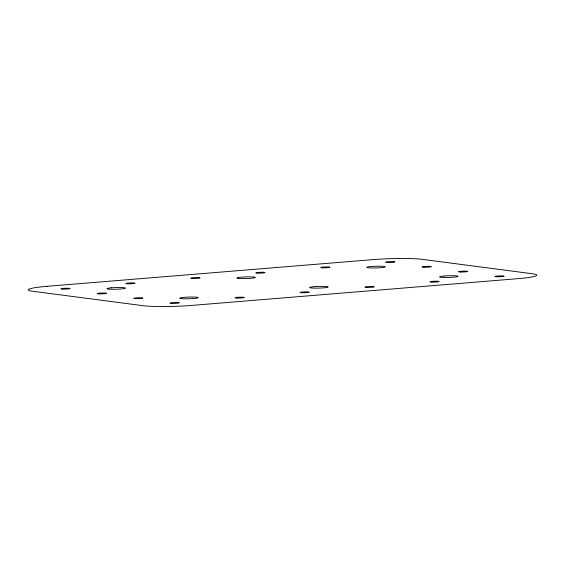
<?xml version="1.0" encoding="UTF-8"?>
<svg xmlns="http://www.w3.org/2000/svg" width="565" height="565" viewBox="0 0 565 565"><rect width="100%" height="100%" fill="white"/><g stroke="black" fill="none" stroke-linecap="round" stroke-linejoin="round"><path stroke-width="0.85" d="M315.206 286.596L313.547 286.738A9.301 0.84 -1.8 0 0 310.383 287.86L311.287 287.981A9.301 0.84 -1.8 0 0 322.608 287.917L324.261 287.783A9.301 0.84 -1.8 0 0 327.439 286.66L326.521 286.533A9.301 0.84 -1.8 0 0 315.214 286.603M192.672 298.574L194.332 298.44A9.301 0.84 -1.8 0 0 197.51 297.31L196.585 297.19A9.301 0.84 -1.8 0 0 185.285 297.254L183.618 297.388A9.301 0.84 -1.8 0 0 180.454 298.518L181.358 298.638M238.487 278.467L237.554 278.34A9.294 0.84 -1.8 0 1 240.775 277.217L242.406 277.083A9.294 0.84 -1.8 0 1 253.72 277.02L254.646 277.14A9.294 0.84 -1.8 0 1 251.453 278.263L249.794 278.404A9.294 0.84 -1.8 0 1 238.508 278.46M192.679 298.574A9.301 0.84 -1.8 0 1 181.379 298.638M47.283 286.3L44.056 286.582A37.191 3.369 -1.8 0 0 31.329 291.081L144.237 305.849A37.191 3.369 -1.8 0 0 189.466 305.594L520.937 278.418A37.191 3.369 -1.8 0 0 533.671 273.919L420.763 259.151A37.191 3.369 -1.8 0 0 375.527 259.406L47.283 286.3M111.623 287.804L110.811 287.875A9.294 0.84 -1.8 0 0 107.64 288.998L108.558 289.118A9.294 0.84 -1.8 0 0 119.865 289.054L121.524 288.92A9.294 0.84 -1.8 0 0 124.71 287.797L123.784 287.67A9.294 0.84 -1.8 0 0 112.47 287.74L111.623 287.804M371.48 266.489L370.668 266.56A9.301 0.84 -1.8 0 0 367.511 267.69L368.415 267.81A9.301 0.84 -1.8 0 0 379.736 267.746L381.382 267.612A9.301 0.84 -1.8 0 0 384.567 266.482L383.642 266.362A9.301 0.84 -1.8 0 0 372.342 266.426L371.48 266.489M444.281 276.01L443.476 276.08A9.294 0.84 -1.8 0 0 440.29 277.203L441.216 277.33A9.301 0.84 -1.8 0 0 452.537 277.26L454.189 277.125A9.301 0.84 -1.8 0 0 457.368 276.002L456.442 275.882A9.301 0.84 -1.8 0 0 445.149 275.946L444.281 276.01M99.235 293.871A4.654 0.424 -1.8 0 0 106.531 293.327A4.654 0.424 -1.8 0 0 99.899 293.115A4.654 0.424 -1.8 0 0 99.235 293.871M62.835 289.111A4.654 0.424 -1.8 0 0 70.131 288.567A4.654 0.424 -1.8 0 0 63.499 288.362A4.654 0.424 -1.8 0 0 62.835 289.111M127.803 283.785A4.661 0.424 -1.8 0 0 135.091 283.242A4.661 0.424 -1.8 0 0 128.467 283.03A4.661 0.424 -1.8 0 0 127.803 283.785M192.764 278.453A4.654 0.424 -1.8 0 0 200.052 277.916A4.654 0.424 -1.8 0 0 193.428 277.705A4.654 0.424 -1.8 0 0 192.764 278.453M257.732 273.128A4.654 0.424 -1.8 0 0 265.02 272.591A4.654 0.424 -1.8 0 0 258.396 272.379A4.654 0.424 -1.8 0 0 257.732 273.128M322.693 267.803A4.654 0.424 -1.8 0 0 329.981 267.259A4.654 0.424 -1.8 0 0 323.357 267.047A4.654 0.424 -1.8 0 0 322.693 267.803M237.003 298.059A4.654 0.424 -1.8 0 0 244.292 297.522A4.654 0.424 -1.8 0 0 237.667 297.31A4.654 0.424 -1.8 0 0 237.003 298.059M301.964 292.734A4.661 0.424 -1.8 0 0 309.26 292.19A4.661 0.424 -1.8 0 0 302.628 291.985A4.661 0.424 -1.8 0 0 301.964 292.734M366.932 287.401A4.661 0.424 -1.8 0 0 374.221 286.865A4.661 0.424 -1.8 0 0 367.596 286.653A4.661 0.424 -1.8 0 0 366.932 287.401M431.893 282.076A4.661 0.424 -1.8 0 0 439.189 281.54A4.661 0.424 -1.8 0 0 432.564 281.328A4.661 0.424 -1.8 0 0 431.893 282.076M172.043 303.384A4.654 0.424 -1.8 0 0 179.331 302.847A4.654 0.424 -1.8 0 0 172.706 302.635A4.654 0.424 -1.8 0 0 172.043 303.384M135.642 298.624A4.654 0.424 -1.8 0 0 142.931 298.087A4.654 0.424 -1.8 0 0 136.306 297.875A4.654 0.424 -1.8 0 0 135.642 298.624M424.061 267.231A4.654 0.424 -1.8 0 0 431.349 266.694A4.654 0.424 -1.8 0 0 424.725 266.482A4.654 0.424 -1.8 0 0 424.061 267.231M387.661 262.471A4.654 0.424 -1.8 0 0 394.949 261.934A4.654 0.424 -1.8 0 0 388.325 261.722A4.654 0.424 -1.8 0 0 387.661 262.471M496.861 276.751A4.654 0.424 -1.8 0 0 504.15 276.214A4.654 0.424 -1.8 0 0 497.525 276.002A4.654 0.424 -1.8 0 0 496.861 276.751M460.461 271.991A4.654 0.424 -1.8 0 0 467.749 271.454A4.654 0.424 -1.8 0 0 461.125 271.242A4.654 0.424 -1.8 0 0 460.461 271.991"/></g></svg>
